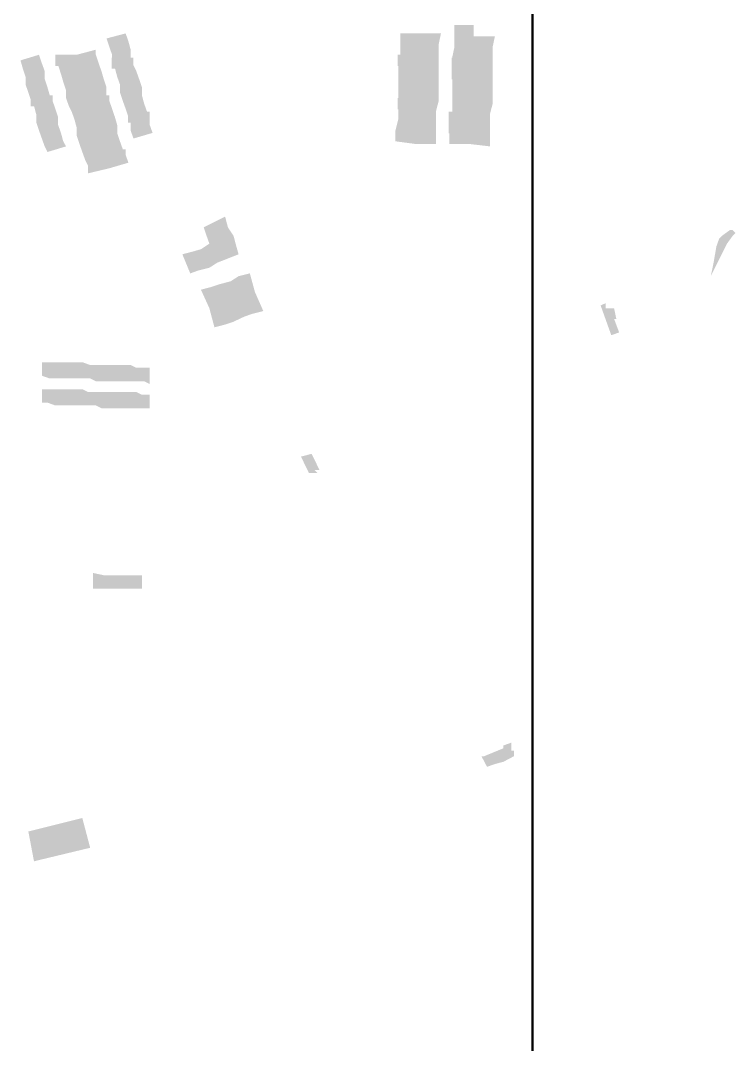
# Model space of a CAD drawing. Header units: millimetres. Extents: x -3588 to 75209, y -3737 to 38254.
# Drawn here: x 29510 to 29870, y 16755 to 17269 of the extents above; entities that cross this region are included whole.
import ezdxf

# ---------------------------------------------------------------- set-up
doc = ezdxf.new("R2010")
doc.units = ezdxf.units.MM
doc.layers.add('H', color=250, linetype='Continuous')
doc.layers.add('P', color=253, linetype='Continuous')

msp = doc.modelspace()

# ---------------------------------------------------------------- hatches: boundary and pattern name
at = {"layer": 'H', "linetype": 'Continuous'}
for points in [[(29737.968, 17266.616), (29737.968, 17260.967), (29728.366, 17260.967), (29728.366, 17266.616), (29737.968, 17266.616), (29737.968, 17266.616)], [(29564.648, 17258.422), (29555.046, 17255.606), (29553.637, 17259.847), (29563.239, 17262.375), (29564.648, 17258.422), (29564.648, 17258.422)], [(29710.874, 17262.375), (29710.874, 17257.014), (29701.271, 17257.014), (29701.271, 17262.375), (29710.874, 17262.375), (29710.874, 17262.375)], [(29721.596, 17262.375), (29720.476, 17257.014), (29710.874, 17257.014), (29710.874, 17262.375), (29721.596, 17262.375), (29721.596, 17262.375)], [(29565.768, 17254.197), (29556.454, 17251.653), (29555.046, 17255.606), (29564.648, 17258.422), (29565.768, 17254.197), (29565.768, 17254.197)], [(29701.271, 17251.365), (29710.874, 17251.365), (29710.874, 17257.014), (29701.271, 17257.014), (29701.271, 17251.365)], [(29720.476, 17257.014), (29720.476, 17250.244), (29710.874, 17251.653), (29710.874, 17257.014), (29720.476, 17257.014), (29720.476, 17257.014)], [(29737.968, 17260.967), (29737.968, 17255.606), (29728.366, 17255.606), (29728.366, 17260.967), (29737.968, 17260.967), (29737.968, 17260.967)], [(29748.69, 17260.967), (29747.57, 17255.606), (29737.968, 17255.606), (29737.968, 17260.967), (29748.69, 17260.967), (29748.69, 17260.967)], [(29521.166, 17247.412), (29511.579, 17244.883), (29510.443, 17248.836), (29519.757, 17251.653), (29521.166, 17247.412), (29521.166, 17247.412)], [(29527.951, 17246.003), (29538.962, 17246.003), (29538.962, 17251.653), (29527.951, 17251.653), (29527.951, 17246.003)], [(29548.276, 17251.653), (29538.674, 17248.836), (29538.674, 17251.653), (29548.276, 17254.197), (29548.276, 17251.653), (29548.276, 17251.653)], [(29549.684, 17247.412), (29540.082, 17244.883), (29538.674, 17248.836), (29548.276, 17251.653), (29549.684, 17247.412), (29549.684, 17247.412)], [(29565.768, 17250.244), (29556.454, 17247.412), (29556.454, 17251.653), (29565.768, 17254.197), (29565.768, 17250.244), (29565.768, 17250.244)], [(29699.863, 17246.003), (29710.874, 17246.003), (29710.874, 17251.653), (29699.863, 17251.653), (29699.863, 17246.003)], [(29720.476, 17250.244), (29720.476, 17244.883), (29710.874, 17246.291), (29710.874, 17251.653), (29720.476, 17250.244), (29720.476, 17250.244)], [(29737.968, 17255.606), (29737.968, 17250.244), (29727.245, 17250.244), (29728.366, 17255.606), (29737.968, 17255.606), (29737.968, 17255.606)], [(29747.57, 17255.606), (29747.57, 17250.244), (29737.968, 17250.244), (29737.968, 17255.606), (29747.57, 17255.606), (29747.57, 17255.606)], [(29522.59, 17243.459), (29512.988, 17240.642), (29511.579, 17244.883), (29521.166, 17247.412), (29522.59, 17243.459), (29522.59, 17243.459)], [(29540.082, 17244.883), (29530.768, 17242.051), (29529.36, 17246.291), (29538.674, 17248.836), (29540.082, 17244.883), (29540.082, 17244.883)], [(29551.093, 17243.459), (29541.49, 17240.642), (29540.082, 17244.883), (29549.684, 17247.412), (29551.093, 17243.459), (29551.093, 17243.459)], [(29556.182, 17244.595), (29567.192, 17244.595), (29567.192, 17250.244), (29556.182, 17250.244), (29556.182, 17244.595)], [(29568.601, 17243.459), (29558.998, 17240.642), (29557.878, 17244.883), (29567.192, 17246.291), (29568.601, 17243.459), (29568.601, 17243.459)], [(29710.874, 17246.291), (29710.874, 17240.642), (29700.151, 17240.642), (29700.151, 17246.291), (29710.874, 17246.291), (29710.874, 17246.291)], [(29720.476, 17244.883), (29720.476, 17239.522), (29710.874, 17240.642), (29710.874, 17246.291), (29720.476, 17244.883), (29720.476, 17244.883)], [(29726.957, 17244.595), (29737.968, 17244.595), (29737.968, 17250.244), (29726.957, 17250.244), (29726.957, 17244.595)], [(29737.968, 17244.595), (29747.57, 17244.595), (29747.57, 17250.244), (29737.968, 17250.244), (29737.968, 17244.595)], [(29522.59, 17239.522), (29512.988, 17236.689), (29512.988, 17240.642), (29522.59, 17243.459), (29522.59, 17239.522), (29522.59, 17239.522)], [(29541.49, 17240.642), (29531.904, 17238.098), (29530.768, 17242.051), (29540.082, 17244.883), (29541.49, 17240.642), (29541.49, 17240.642)], [(29542.915, 17236.689), (29533.312, 17233.873), (29531.904, 17238.098), (29541.49, 17240.642), (29542.915, 17236.689), (29542.915, 17236.689)], [(29552.229, 17239.522), (29542.915, 17236.689), (29541.49, 17240.642), (29551.093, 17243.459), (29552.229, 17239.522), (29552.229, 17239.522)], [(29570.009, 17239.522), (29560.407, 17236.689), (29558.998, 17240.642), (29568.601, 17243.459), (29570.009, 17239.522), (29570.009, 17239.522)], [(29710.874, 17240.642), (29709.465, 17235.281), (29700.151, 17235.281), (29700.151, 17240.642), (29710.874, 17240.642), (29710.874, 17240.642)], [(29720.476, 17239.522), (29720.476, 17233.873), (29709.465, 17235.281), (29710.874, 17240.642), (29720.476, 17239.522), (29720.476, 17239.522)], [(29726.957, 17239.234), (29737.968, 17239.234), (29737.968, 17244.883), (29726.957, 17244.883), (29726.957, 17239.234)], [(29736.56, 17239.234), (29747.57, 17239.234), (29747.57, 17244.883), (29736.56, 17244.883), (29736.56, 17239.234)], [(29523.998, 17235.281), (29514.396, 17232.736), (29512.988, 17236.689), (29522.59, 17239.522), (29523.998, 17235.281), (29523.998, 17235.281)], [(29544.323, 17232.736), (29533.312, 17229.92), (29533.312, 17233.873), (29542.915, 17236.689), (29544.323, 17232.736), (29544.323, 17232.736)], [(29553.637, 17235.281), (29544.323, 17232.736), (29542.915, 17236.689), (29552.229, 17239.522), (29553.637, 17235.281), (29553.637, 17235.281)], [(29571.417, 17235.281), (29560.407, 17232.736), (29560.407, 17236.689), (29570.009, 17239.522), (29571.417, 17235.281), (29571.417, 17235.281)], [(29736.56, 17239.522), (29736.56, 17233.873), (29727.245, 17233.873), (29727.245, 17239.522), (29736.56, 17239.522), (29736.56, 17239.522)], [(29747.57, 17239.522), (29747.57, 17232.736), (29736.56, 17233.873), (29736.56, 17239.522), (29747.57, 17239.522), (29747.57, 17239.522)], [(29525.119, 17231.328), (29515.804, 17228.511), (29514.396, 17232.736), (29523.998, 17235.281), (29525.119, 17231.328), (29525.119, 17231.328)], [(29515.532, 17225.679), (29526.543, 17225.679), (29526.543, 17231.328), (29515.532, 17231.328), (29515.532, 17225.679)], [(29544.323, 17228.511), (29534.721, 17225.967), (29533.312, 17229.92), (29544.323, 17232.736), (29544.323, 17228.511), (29544.323, 17228.511)], [(29544.035, 17225.679), (29555.046, 17225.679), (29555.046, 17231.328), (29544.035, 17231.328), (29544.035, 17225.679)], [(29553.637, 17231.328), (29544.323, 17228.511), (29544.323, 17232.736), (29553.637, 17235.281), (29553.637, 17231.328), (29553.637, 17231.328)], [(29571.417, 17231.328), (29561.815, 17228.511), (29560.407, 17232.736), (29571.417, 17235.281), (29571.417, 17231.328), (29571.417, 17231.328)], [(29572.554, 17227.087), (29563.239, 17224.558), (29561.815, 17228.511), (29571.417, 17231.328), (29572.554, 17227.087), (29572.554, 17227.087)], [(29709.465, 17235.281), (29709.465, 17229.92), (29700.151, 17229.92), (29700.151, 17235.281), (29709.465, 17235.281), (29709.465, 17235.281)], [(29720.476, 17233.873), (29720.476, 17228.511), (29709.465, 17229.92), (29709.465, 17235.281), (29720.476, 17233.873), (29720.476, 17233.873)], [(29736.56, 17233.873), (29736.56, 17228.511), (29727.245, 17228.511), (29727.245, 17233.873), (29736.56, 17233.873), (29736.56, 17233.873)], [(29747.57, 17232.736), (29747.57, 17227.087), (29736.56, 17228.511), (29736.56, 17233.873), (29747.57, 17232.736), (29747.57, 17232.736)], [(29527.951, 17224.558), (29518.349, 17221.726), (29517.229, 17225.967), (29526.543, 17228.511), (29527.951, 17224.558), (29527.951, 17224.558)], [(29545.443, 17225.967), (29536.129, 17223.134), (29534.721, 17225.967), (29544.323, 17228.511), (29545.443, 17225.967), (29545.443, 17225.967)], [(29546.868, 17221.726), (29537.553, 17219.197), (29536.129, 17223.134), (29545.443, 17225.967), (29546.868, 17221.726), (29546.868, 17221.726)], [(29556.454, 17224.558), (29546.868, 17221.726), (29545.443, 17225.967), (29555.046, 17228.511), (29556.454, 17224.558), (29556.454, 17224.558)], [(29573.962, 17223.134), (29564.648, 17220.317), (29563.239, 17224.558), (29572.554, 17227.087), (29573.962, 17223.134), (29573.962, 17223.134)], [(29699.863, 17224.27), (29709.465, 17224.27), (29709.465, 17229.92), (29699.863, 17229.92), (29699.863, 17224.27)], [(29720.476, 17228.511), (29719.052, 17223.134), (29709.465, 17224.558), (29709.465, 17229.92), (29720.476, 17228.511), (29720.476, 17228.511)], [(29736.56, 17228.511), (29736.56, 17223.134), (29727.245, 17223.134), (29727.245, 17228.511), (29736.56, 17228.511), (29736.56, 17228.511)], [(29747.57, 17227.087), (29746.162, 17221.726), (29736.56, 17223.134), (29736.56, 17228.511), (29747.57, 17227.087), (29747.57, 17227.087)], [(29529.36, 17220.317), (29518.349, 17217.773), (29518.349, 17221.726), (29527.951, 17224.558), (29529.36, 17220.317), (29529.36, 17220.317)], [(29529.36, 17216.365), (29519.757, 17213.548), (29518.349, 17217.773), (29529.36, 17220.317), (29529.36, 17216.365), (29529.36, 17216.365)], [(29548.276, 17217.773), (29538.674, 17214.956), (29537.553, 17219.197), (29546.868, 17221.726), (29548.276, 17217.773), (29548.276, 17217.773)], [(29557.878, 17220.317), (29548.276, 17217.773), (29546.868, 17221.726), (29556.454, 17224.558), (29557.878, 17220.317), (29557.878, 17220.317)], [(29558.998, 17216.365), (29549.684, 17213.548), (29548.276, 17217.773), (29557.878, 17220.317), (29558.998, 17216.365), (29558.998, 17216.365)], [(29564.36, 17217.501), (29575.37, 17217.501), (29575.37, 17223.134), (29564.36, 17223.134), (29564.36, 17217.501)], [(29575.37, 17216.365), (29565.768, 17213.548), (29565.768, 17217.773), (29575.37, 17220.317), (29575.37, 17216.365), (29575.37, 17216.365)], [(29709.465, 17224.558), (29709.465, 17219.197), (29709.465, 17217.773), (29700.151, 17219.197), (29700.151, 17220.317), (29700.151, 17224.558), (29709.465, 17224.558), (29709.465, 17224.558)], [(29719.052, 17223.134), (29719.052, 17219.197), (29719.052, 17217.773), (29709.465, 17217.773), (29709.465, 17219.197), (29709.465, 17224.558), (29719.052, 17223.134), (29719.052, 17223.134)], [(29725.549, 17217.501), (29736.56, 17217.501), (29736.56, 17223.134), (29725.549, 17223.134), (29725.549, 17217.501)], [(29746.162, 17221.726), (29746.162, 17217.773), (29746.162, 17216.365), (29736.56, 17217.773), (29736.56, 17223.134), (29746.162, 17221.726), (29746.162, 17221.726)], [(29530.768, 17212.412), (29521.166, 17209.595), (29519.757, 17213.548), (29529.36, 17216.365), (29530.768, 17212.412), (29530.768, 17212.412)], [(29549.684, 17213.548), (29538.674, 17211.003), (29538.674, 17214.956), (29548.276, 17217.773), (29549.684, 17213.548), (29549.684, 17213.548)], [(29558.998, 17212.412), (29549.684, 17209.595), (29549.684, 17213.548), (29558.998, 17216.365), (29558.998, 17212.412), (29558.998, 17212.412)], [(29576.779, 17212.412), (29567.192, 17209.595), (29565.768, 17213.548), (29575.37, 17216.365), (29576.779, 17212.412), (29576.779, 17212.412)], [(29709.465, 17217.773), (29709.465, 17212.412), (29698.727, 17213.548), (29700.151, 17219.197), (29709.465, 17217.773), (29709.465, 17217.773)], [(29709.465, 17212.14), (29719.052, 17212.14), (29719.052, 17217.773), (29709.465, 17217.773), (29709.465, 17212.14)], [(29725.549, 17212.14), (29736.56, 17212.14), (29736.56, 17217.773), (29725.549, 17217.773), (29725.549, 17212.14)], [(29746.162, 17216.365), (29746.162, 17211.003), (29736.56, 17212.412), (29736.56, 17217.773), (29746.162, 17216.365), (29746.162, 17216.365)], [(29531.904, 17208.187), (29522.59, 17205.642), (29521.166, 17209.595), (29530.768, 17212.412), (29531.904, 17208.187), (29531.904, 17208.187)], [(29549.684, 17209.595), (29540.082, 17206.762), (29538.674, 17211.003), (29549.684, 17213.548), (29549.684, 17209.595), (29549.684, 17209.595)], [(29560.407, 17208.187), (29551.093, 17205.642), (29549.684, 17209.595), (29558.998, 17212.412), (29560.407, 17208.187), (29560.407, 17208.187)], [(29709.465, 17212.412), (29709.465, 17206.762), (29698.727, 17208.187), (29698.727, 17213.548), (29709.465, 17212.412), (29709.465, 17212.412)], [(29719.052, 17212.412), (29719.052, 17206.762), (29709.465, 17206.762), (29709.465, 17212.412), (29719.052, 17212.412), (29719.052, 17212.412)], [(29736.56, 17212.412), (29736.56, 17206.762), (29725.837, 17206.762), (29725.837, 17212.412), (29736.56, 17212.412), (29736.56, 17212.412)], [(29746.162, 17211.003), (29746.162, 17205.642), (29736.56, 17206.762), (29736.56, 17212.412), (29746.162, 17211.003), (29746.162, 17211.003)], [(29533.312, 17205.642), (29523.998, 17202.809), (29522.59, 17205.642), (29531.904, 17208.187), (29533.312, 17205.642), (29533.312, 17205.642)], [(29551.093, 17205.642), (29541.49, 17202.809), (29540.082, 17206.762), (29549.684, 17209.595), (29551.093, 17205.642), (29551.093, 17205.642)], [(29552.229, 17201.401), (29542.915, 17198.872), (29541.49, 17202.809), (29551.093, 17205.642), (29552.229, 17201.401), (29552.229, 17201.401)], [(29561.815, 17204.234), (29552.229, 17201.401), (29551.093, 17205.642), (29560.407, 17208.187), (29561.815, 17204.234), (29561.815, 17204.234)], [(29553.637, 17198.872), (29544.323, 17196.04), (29542.915, 17198.872), (29552.229, 17201.401), (29553.637, 17198.872), (29553.637, 17198.872)], [(29552.229, 17198.584), (29563.239, 17198.584), (29563.239, 17204.234), (29552.229, 17204.234), (29552.229, 17198.584)], [(29564.648, 17197.448), (29555.046, 17194.632), (29553.637, 17198.872), (29563.239, 17201.401), (29564.648, 17197.448), (29564.648, 17197.448)], [(29555.046, 17194.632), (29544.323, 17192.087), (29544.323, 17196.04), (29553.637, 17198.872), (29555.046, 17194.632), (29555.046, 17194.632)], [(29614.611, 17164.993), (29603.889, 17160.752), (29602.465, 17164.993), (29613.203, 17170.354), (29614.611, 17164.993), (29614.611, 17164.993)], [(29617.428, 17160.752), (29605.297, 17156.799), (29603.889, 17160.752), (29614.611, 17164.993), (29617.428, 17160.752), (29617.428, 17160.752)], [(29857.1, 17140.427), (29858.508, 17147.213), (29859.916, 17155.39), (29861.325, 17159.343), (29862.749, 17160.752), (29866.686, 17163.584), (29868.11, 17163.584), (29869.518, 17162.16), (29868.11, 17160.752), (29865.278, 17156.799), (29857.1, 17140.427), (29857.1, 17140.427)], [(29618.852, 17155.39), (29607.842, 17151.437), (29605.297, 17156.799), (29617.428, 17160.752), (29618.852, 17155.39), (29618.852, 17155.39)], [(29605.297, 17144.668), (29599.648, 17143.26), (29597.103, 17152.846), (29601.056, 17153.982), (29605.297, 17144.668), (29605.297, 17144.668)], [(29607.842, 17151.437), (29609.25, 17147.213), (29605.297, 17144.668), (29601.056, 17153.982), (29605.297, 17156.799), (29607.842, 17151.437), (29607.842, 17151.437)], [(29619.973, 17151.437), (29609.25, 17147.213), (29607.842, 17151.437), (29618.852, 17155.39), (29619.973, 17151.437), (29619.973, 17151.437)], [(29599.648, 17143.26), (29595.695, 17141.835), (29591.742, 17151.437), (29597.103, 17152.846), (29599.648, 17143.26), (29599.648, 17143.26)], [(29618.852, 17128.296), (29614.611, 17126.888), (29610.658, 17136.474), (29616.02, 17137.898), (29618.852, 17128.296), (29618.852, 17128.296)], [(29624.214, 17131.113), (29618.852, 17128.296), (29616.02, 17137.898), (29619.973, 17140.427), (29624.214, 17131.113), (29624.214, 17131.113)], [(29628.166, 17132.521), (29624.214, 17131.113), (29619.973, 17140.427), (29625.622, 17141.835), (29628.166, 17132.521), (29628.166, 17132.521)], [(29609.25, 17125.752), (29605.297, 17124.343), (29601.056, 17133.657), (29606.417, 17135.066), (29609.25, 17125.752), (29609.25, 17125.752)], [(29614.611, 17126.888), (29609.25, 17125.752), (29606.417, 17135.066), (29610.658, 17136.474), (29614.611, 17126.888), (29614.611, 17126.888)], [(29632.391, 17122.935), (29626.742, 17121.511), (29624.214, 17131.113), (29628.166, 17132.521), (29632.391, 17122.935), (29632.391, 17122.935)], [(29622.789, 17120.102), (29617.428, 17117.574), (29614.611, 17126.888), (29618.852, 17128.296), (29622.789, 17120.102), (29622.789, 17120.102)], [(29626.742, 17121.511), (29622.789, 17120.102), (29618.852, 17128.296), (29624.214, 17131.113), (29626.742, 17121.511), (29626.742, 17121.511)], [(29613.203, 17116.149), (29607.842, 17114.741), (29605.297, 17124.343), (29609.25, 17125.752), (29613.203, 17116.149), (29613.203, 17116.149)], [(29617.428, 17117.574), (29613.203, 17116.149), (29609.25, 17125.752), (29614.611, 17126.888), (29617.428, 17117.574), (29617.428, 17117.574)], [(29811.089, 17112.196), (29807.136, 17110.788), (29801.775, 17125.752), (29804.303, 17126.888), (29804.303, 17124.343), (29808.544, 17124.343), (29809.665, 17118.982), (29808.544, 17118.982), (29811.089, 17112.196), (29811.089, 17112.196)], [(29527.951, 17097.249), (29527.951, 17089.055), (29525.119, 17089.055), (29521.166, 17090.463), (29521.166, 17097.249), (29525.119, 17097.249), (29527.951, 17097.249), (29527.951, 17097.249)], [(29534.721, 17095.825), (29534.721, 17089.055), (29531.904, 17089.055), (29527.951, 17089.055), (29527.951, 17097.249), (29531.904, 17097.249), (29534.721, 17097.249), (29534.721, 17095.825), (29534.721, 17095.825)], [(29541.49, 17095.825), (29541.49, 17089.055), (29538.674, 17089.055), (29534.721, 17089.055), (29534.721, 17095.825), (29534.721, 17097.249), (29538.674, 17097.249), (29541.49, 17097.249), (29541.49, 17095.825), (29541.49, 17095.825)], [(29548.276, 17095.825), (29548.276, 17087.647), (29545.443, 17089.055), (29541.49, 17089.055), (29541.49, 17095.825), (29541.49, 17097.249), (29545.443, 17095.825), (29548.276, 17095.825), (29548.276, 17095.825)], [(29555.046, 17095.825), (29555.046, 17087.647), (29552.229, 17087.647), (29548.276, 17087.647), (29548.276, 17095.825), (29552.229, 17095.825), (29555.046, 17095.825), (29555.046, 17095.825)], [(29561.815, 17094.416), (29561.815, 17087.647), (29558.998, 17087.647), (29555.046, 17087.647), (29555.046, 17095.825), (29558.998, 17095.825), (29561.815, 17095.825), (29561.815, 17094.416), (29561.815, 17094.416)], [(29568.601, 17094.416), (29568.601, 17087.647), (29565.768, 17087.647), (29561.815, 17087.647), (29561.815, 17094.416), (29561.815, 17095.825), (29565.768, 17095.825), (29568.601, 17094.416), (29568.601, 17094.416)], [(29575.37, 17094.416), (29575.37, 17086.238), (29572.554, 17087.647), (29568.601, 17087.647), (29568.601, 17094.416), (29572.554, 17094.416), (29575.37, 17094.416), (29575.37, 17094.416)], [(29527.951, 17076.924), (29527.951, 17075.5), (29523.998, 17076.924), (29521.166, 17076.924), (29521.166, 17083.694), (29523.998, 17083.694), (29527.951, 17083.694), (29527.951, 17076.924), (29527.951, 17076.924)], [(29534.721, 17076.924), (29534.721, 17075.5), (29530.768, 17075.5), (29527.951, 17075.5), (29527.951, 17076.924), (29527.951, 17083.694), (29530.768, 17083.694), (29534.721, 17083.694), (29534.721, 17076.924), (29534.721, 17076.924)], [(29541.49, 17075.5), (29537.553, 17075.5), (29534.721, 17075.5), (29534.721, 17076.924), (29534.721, 17083.694), (29537.553, 17083.694), (29541.49, 17083.694), (29541.49, 17075.5), (29541.49, 17075.5)], [(29548.276, 17075.5), (29544.323, 17075.5), (29541.49, 17075.5), (29541.49, 17083.694), (29544.323, 17082.285), (29548.276, 17082.285), (29548.276, 17075.5), (29548.276, 17075.5)], [(29555.046, 17075.5), (29555.046, 17074.092), (29551.093, 17074.092), (29548.276, 17075.5), (29548.276, 17082.285), (29551.093, 17082.285), (29555.046, 17082.285), (29555.046, 17075.5), (29555.046, 17075.5)], [(29561.815, 17075.5), (29561.815, 17074.092), (29557.878, 17074.092), (29555.046, 17074.092), (29555.046, 17075.5), (29555.046, 17082.285), (29557.878, 17082.285), (29561.815, 17082.285), (29561.815, 17075.5), (29561.815, 17075.5)], [(29568.601, 17074.092), (29564.648, 17074.092), (29561.815, 17074.092), (29561.815, 17075.5), (29561.815, 17082.285), (29564.648, 17082.285), (29568.601, 17082.285), (29568.601, 17074.092), (29568.601, 17074.092)], [(29575.37, 17074.092), (29571.417, 17074.092), (29568.601, 17074.092), (29568.601, 17082.285), (29571.417, 17080.861), (29575.37, 17080.861), (29575.37, 17074.092), (29575.37, 17074.092)], [(29651.308, 17049.814), (29656.669, 17051.222), (29660.622, 17043.044), (29658.077, 17043.044), (29659.502, 17041.636), (29656.669, 17041.636), (29655.261, 17041.636), (29651.308, 17049.814), (29651.308, 17049.814)], [(29555.046, 16990.248), (29555.046, 16988.84), (29555.046, 16983.479), (29551.093, 16983.479), (29546.868, 16983.479), (29546.868, 16991.384), (29552.229, 16990.248), (29555.046, 16990.248), (29555.046, 16990.248)], [(29564.648, 16990.248), (29563.239, 16983.479), (29560.407, 16983.479), (29555.046, 16983.479), (29555.046, 16988.84), (29555.046, 16990.248), (29558.998, 16990.248), (29560.407, 16990.248), (29564.648, 16990.248), (29564.648, 16990.248)], [(29571.417, 16990.248), (29571.417, 16983.479), (29567.192, 16983.479), (29563.239, 16983.479), (29564.648, 16990.248), (29567.192, 16990.248), (29568.601, 16990.248), (29571.417, 16990.248), (29571.417, 16990.248)], [(29756.884, 16903.316), (29756.884, 16902.18), (29758.293, 16902.18), (29758.293, 16899.363), (29752.931, 16896.53), (29748.69, 16895.41), (29744.738, 16894.002), (29741.921, 16899.363), (29743.329, 16899.363), (29752.931, 16903.316), (29752.931, 16904.724), (29756.884, 16906.133), (29756.884, 16903.316), (29756.884, 16903.316)], [(29514.396, 16861.53), (29541.49, 16868.3), (29545.443, 16853.352), (29517.229, 16846.567), (29514.396, 16861.53), (29514.396, 16861.53)]]:
    msp.add_hatch(color=256, dxfattribs=at).paths.add_polyline_path(points)

# ---------------------------------------------------------------- linework, layer by layer
at = {"layer": 'P', "const_width": 1.2}
msp.add_lwpolyline([(29767.607, 12020.295), (29767.607, 21346.523)], dxfattribs=at)

doc.saveas('drawing.dxf')
